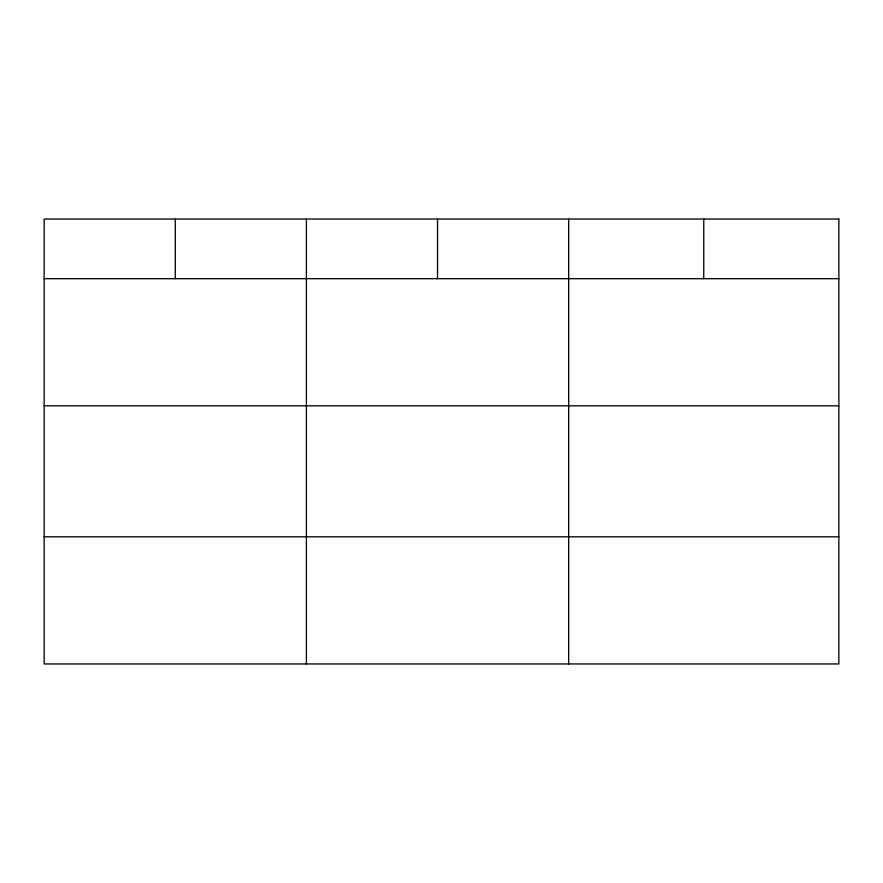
<?xml version="1.0" encoding="UTF-8"?>
<svg xmlns="http://www.w3.org/2000/svg" width="883" height="883" viewBox="0 0 883 883"><rect width="100%" height="100%" fill="white"/><g stroke="black" fill="none" stroke-linecap="round" stroke-linejoin="round"><path stroke-width="1.32" d="M44.15 278.686L838.85 278.686M44.15 405.827L838.85 405.827M44.15 536.809L838.85 536.809M703.751 219.05L703.751 278.686M568.652 219.05L568.652 663.95M437.526 219.05L437.526 278.686M306.401 219.05L306.401 663.95M175.276 219.05L175.276 278.686M838.85 219.05L44.15 219.05L44.15 663.95L838.85 663.95L838.85 219.05"/></g></svg>
